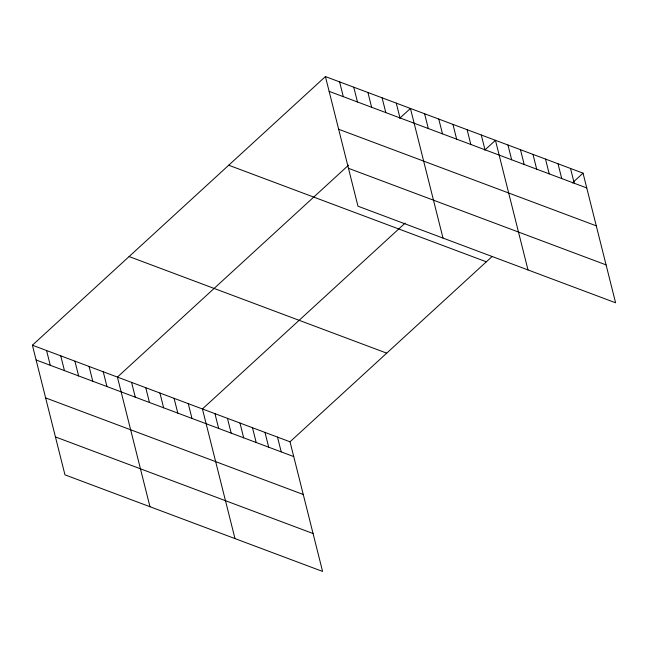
<?xml version="1.0" encoding="UTF-8"?>
<svg xmlns="http://www.w3.org/2000/svg" width="648" height="648" viewBox="0 0 648 648"><rect width="100%" height="100%" fill="white"/><g stroke="black" fill="none" stroke-linecap="round" stroke-linejoin="round"><path stroke-width="0.97" d="M32.4 345.214L290.021 441.798L322.583 571.431L64.962 474.846L32.4 345.214L325.418 76.569L583.038 173.154L615.6 302.786L357.98 206.202L325.418 76.569M348.575 165.151L117.418 377.087L149.972 506.72M399.767 118.219L410.435 108.443L442.997 238.075M405.154 223.106L202.427 408.961L234.989 538.593M484.785 150.093L495.445 140.316L528.007 269.949M290.021 441.798L492.035 256.592M572.37 182.939L583.038 173.154M329.135 91.352L586.748 187.936M338.653 129.252L596.273 225.836M348.462 168.302L606.083 264.886M228.72 165.224L486.34 261.808M129.098 256.559L386.718 353.152M36.11 359.988L293.73 456.581M45.635 397.896L303.256 494.481M55.445 436.938L313.057 533.531M570.524 168.464L574.241 183.246M558.017 163.774L561.727 178.556M545.503 159.084L549.212 173.867M532.988 154.394L536.698 169.168M520.474 149.704L524.183 164.479M507.959 145.006L511.677 159.789M481.278 135.003L484.996 149.785M467.111 129.689L470.821 144.472M452.944 124.384L456.654 139.158M438.769 119.07L442.487 133.844M424.602 113.756L428.312 128.539M396.268 103.129L399.978 117.912M382.093 97.816L385.811 112.598M367.926 92.502L371.636 107.284M353.759 87.197L357.469 101.971M339.593 81.883L343.302 96.665M277.506 437.108L281.216 451.891M264.991 432.419L268.709 447.201M252.477 427.729L256.195 442.503M239.971 423.039L243.68 437.813M227.456 418.341L231.166 433.123M214.942 413.651L218.651 428.433M188.26 403.647L191.97 418.43M174.093 398.334L177.803 413.116M159.918 393.02L163.636 407.803M145.751 387.715L149.461 402.489M131.584 382.401L135.294 397.175M103.243 371.774L106.961 386.556M89.076 366.46L92.785 381.243M74.909 361.147L78.619 375.929M60.742 355.833L64.452 370.616M46.567 350.528L50.285 365.302"/></g></svg>
